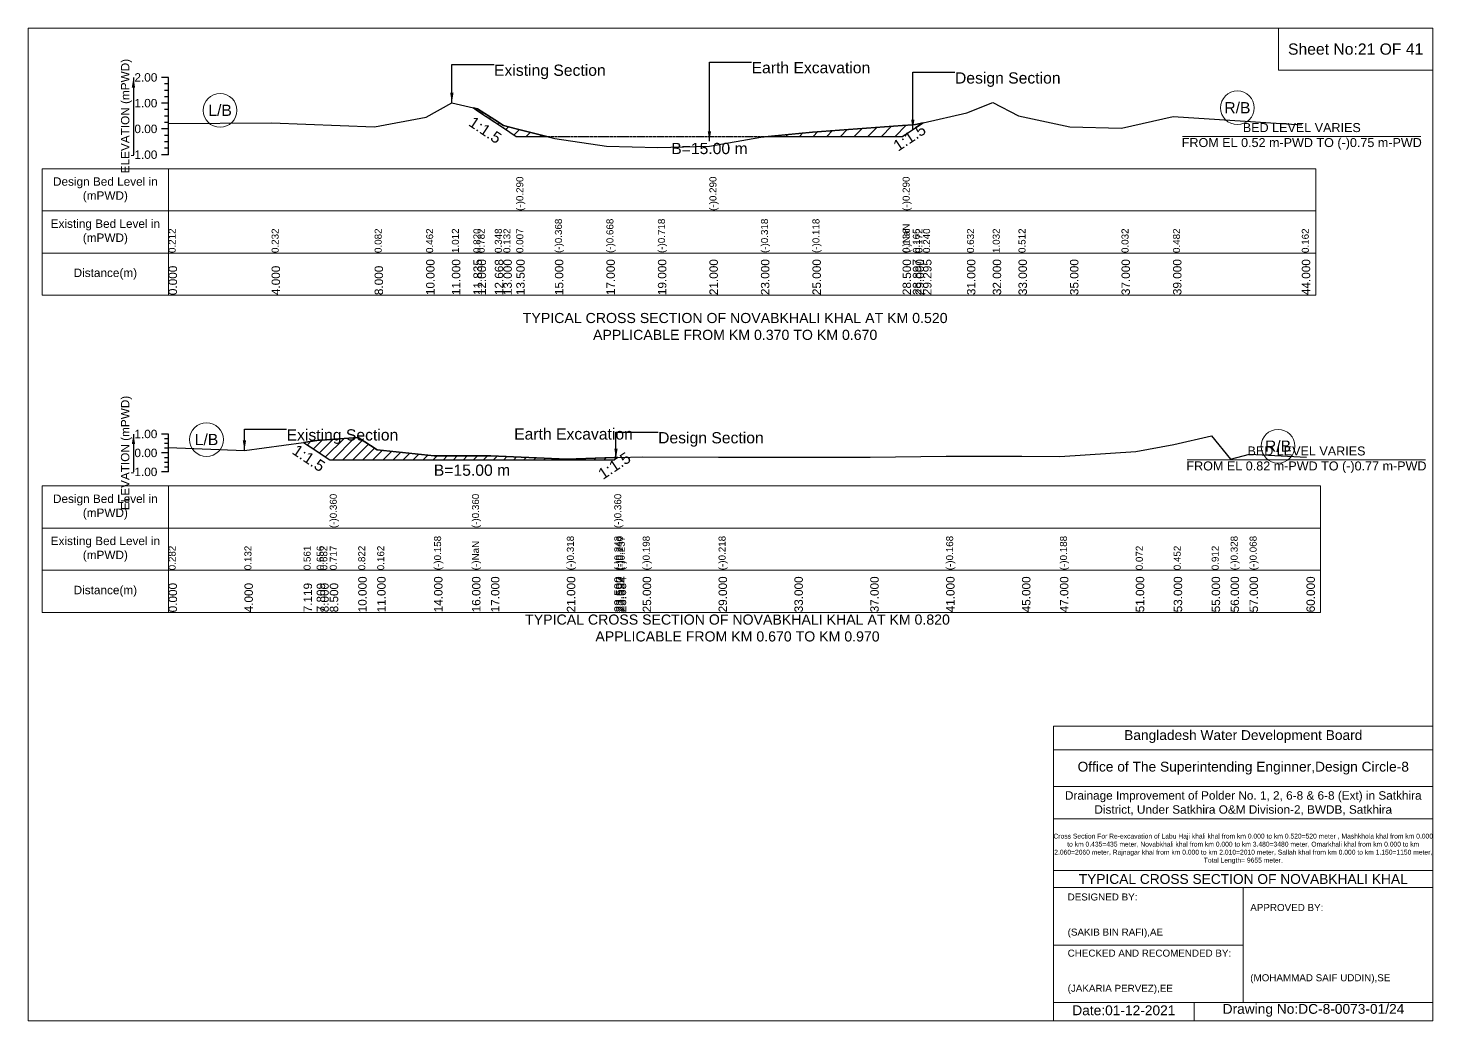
# Model space of a CAD drawing. Header units: inches. Extents: x 93000 to 486000, y -4242 to 0.
# Drawn here: x 300000 to 306000, y -4242 to 0 of the extents above; entities that cross this region are included whole.
import ezdxf

# ---------------------------------------------------------------- set-up
doc = ezdxf.new("R2010")
doc.units = ezdxf.units.IN
doc.header["$LTSCALE"] = 7
doc.header["$MEASUREMENT"] = 0
doc.linetypes.add('DASHED', pattern=[0.75, 0.5, -0.25])
for name, color, linetype, lineweight in [('Cross section Data Border', 7, 'Continuous', 9), ('Cross Section Labels', 7, 'Continuous', 9), ('Design_Bed_Level for Xsection', 7, 'DASHED', 25), ('Existing_Bed_Level for Xsection', 7, 'Continuous', 25), ('Long Section Labels', 7, 'Continuous', 9)]:
    doc.layers.add(name, color=color, linetype=linetype, lineweight=lineweight)
doc.styles.get("Standard").update_dxf_attribs({"font": 'arial.ttf'})
doc.dimstyles.get("Standard").update_dxf_attribs({"dimtxt": 0.18, "dimasz": 0.18, "dimexe": 0.18, "dimexo": 0.0625, "dimgap": 0.09, "dimtad": 0, "dimtih": 1, "dimtoh": 1, "dimdec": 4, "dimzin": 0, "dimdsep": 46, "dimtxsty": 'Standard', "dimcen": 0.09, "dimadec": 0, "dimazin": 0, "dimtfac": 1, "dimtdec": 4, "dimtofl": 0, "dimtmove": 0, "dimatfit": 3, "dimfxl": 1, "dimtolj": 1, "dimtzin": 0, "dimarcsym": 0})

msp = doc.modelspace()

# ---------------------------------------------------------------- hatches: boundary and pattern name
at = {"layer": 'Existing_Bed_Level for Xsection'}
h = msp.add_hatch(dxfattribs=at)
h.set_pattern_fill('ANSI31', color=256, scale=330, style=0)
h.paths.add_polyline_path([(301901.9, -340.8), (301920, -352.9), (301993.4, -401.9), (302030, -426.3), (302085, -462.9), (302215.7, -462.9), (302085, -430.2), (302030, -416.5), (301993.4, -392.7), (301920, -345)])
h = msp.add_hatch(dxfattribs=at)
h.set_pattern_fill('ANSI31', color=256, scale=330, style=0)
h.paths.add_polyline_path([(303160.8, -462.9), (303350, -462.9), (303735, -462.9), (303778.7, -433.8), (303790, -426.3), (303822.4, -404.6), (303790, -412.1), (303778.7, -412.9), (303735, -416.1), (303350, -444)])
h = msp.add_hatch(dxfattribs=at)
h.set_pattern_fill('ANSI31', color=256, scale=243, style=0)
h.paths.add_polyline_path([(301176.6, -1770), (301232.6, -1807.3), (301248, -1817.6), (301288.5, -1844.6), (301410, -1844.6), (301491, -1844.6), (301734, -1844.6), (301896, -1844.6), (301977, -1844.6), (302301, -1844.6), (302503.5, -1844.6), (302510.9, -1839.6), (302518.4, -1834.7), (302510.9, -1834.9), (302503.5, -1835.1), (302301, -1841.2), (301977, -1828.2), (301896, -1828.2), (301734, -1828.2), (301491, -1802.3), (301410, -1748.8), (301288.5, -1757.4), (301248, -1760.2), (301232.6, -1762.3)])

# ---------------------------------------------------------------- linework, layer by layer
at = {"layer": 'Cross section Data Border'}
for points in [[(300000, 0), (306000, 0), (306000, -4242), (300000, -4242)], [(305340, 0), (306000, 0), (306000, -180), (305340, -180)], [(300060, -601), (305500, -601), (305500, -1141), (300060, -1141)], [(300060, -1956.4), (305520, -1956.4), (305520, -2496.4), (300060, -2496.4)]]:
    msp.add_lwpolyline(points, close=True, dxfattribs=at)
for points in [[(300600, -601), (300600, -1141)], [(300060, -781), (305500, -781)], [(300060, -961), (305500, -961)], [(300600, -1956.4), (300600, -2496.4)], [(300060, -2136.4), (305520, -2136.4)], [(300060, -2316.4), (305520, -2316.4)], [(304380, -4242), (304380, -2982), (306000, -2982)], [(304380, -3084), (306000, -3084)], [(304380, -3240), (306000, -3240)], [(304380, -3378), (306000, -3378)], [(304380, -3600), (306000, -3600)], [(304380, -3672), (306000, -3672)], [(305190, -3672), (305190, -4164)], [(304380, -3918), (305190, -3918)], [(304380, -4164), (306000, -4164)], [(304980, -4164), (304980, -4242)]]:
    msp.add_lwpolyline(points, dxfattribs=at)
at = {"layer": 'Cross Section Labels'}
for points in [[(304931, -462.9), (305949, -462.9)], [(304951, -1844.6), (305969, -1844.6)]]:
    msp.add_lwpolyline(points, dxfattribs=at)
for centre in [(300820, -351.6), (305165, -340.6), (300762, -1758.2), (305338.5, -1786.5)]:
    msp.add_circle(centre, 72, dxfattribs=at)
at = {"layer": 'Design_Bed_Level for Xsection'}
for points in [[(301901.9, -340.8), (301993.4, -401.9), (302085, -462.9), (302910, -462.9), (303735, -462.9), (303778.7, -433.8), (303822.4, -404.6)], [(301176.6, -1770), (301232.6, -1807.3), (301288.5, -1844.6), (301896, -1844.6), (302503.5, -1844.6), (302510.9, -1839.6), (302518.4, -1834.7)]]:
    msp.add_lwpolyline(points, dxfattribs=at)
at = {"layer": 'Existing_Bed_Level for Xsection'}
for points in [[(300600, -211), (300570, -211)], [(300600, -238.5), (300582, -238.5)], [(300600, -541), (300600, -431), (300600, -321), (300600, -211)], [(300600, -266), (300582, -266)], [(300600, -293.5), (300582, -293.5)], [(300600, -321), (300570, -321)], [(300600, -348.5), (300582, -348.5)], [(300600, -407.7), (301040, -405.5), (301480, -422), (301700, -380.2), (301810, -319.7), (301901.9, -340.8), (301920, -345), (301993.4, -392.7), (302030, -416.5), (302085, -430.2), (302085, -430.2), (302250, -471.5), (302470, -504.5), (302690, -510), (302910, -504.5), (302910, -504.5), (303130, -466), (303350, -444), (303735, -416.1), (303735, -416.1), (303778.7, -412.9), (303790, -412.1), (303822.4, -404.6), (304010, -361.5), (304120, -317.5), (304230, -374.7), (304450, -422), (304670, -427.5), (304890, -378), (305440, -413.2)], [(300600, -376), (300582, -376)], [(300600, -403.5), (300582, -403.5)], [(300600, -431), (300570, -431)], [(300600, -458.5), (300582, -458.5)], [(300600, -486), (300582, -486)], [(300600, -513.5), (300582, -513.5)], [(300600, -541), (300570, -541)], [(300600, -1734.4), (300570, -1734.4)], [(300600, -1896.4), (300600, -1815.4), (300600, -1734.4)], [(300600, -1754.7), (300582, -1754.7)], [(300600, -1774.9), (300582, -1774.9)], [(300600, -1795.2), (300582, -1795.2)], [(300600, -1792.6), (300924, -1804.7), (301176.6, -1770), (301232.6, -1762.3), (301248, -1760.2), (301288.5, -1757.4), (301288.5, -1757.4), (301410, -1748.8), (301491, -1802.3), (301734, -1828.2), (301896, -1828.2), (301896, -1828.2), (301977, -1828.2), (302301, -1841.2), (302503.5, -1835.1), (302503.5, -1835.1), (302510.9, -1834.9), (302518.4, -1834.7), (302625, -1831.5), (302949, -1833.1), (303273, -1833.1), (303597, -1833.1), (303921, -1829), (304245, -1829), (304407, -1830.7), (304731, -1809.6), (304893, -1778.8), (305055, -1741.6), (305136, -1842), (305217, -1820.9), (305460, -1833.1)], [(300600, -1815.4), (300570, -1815.4)], [(300600, -1835.7), (300582, -1835.7)], [(300600, -1855.9), (300582, -1855.9)], [(300600, -1896.4), (300570, -1896.4)], [(300600, -1876.2), (300582, -1876.2)]]:
    msp.add_lwpolyline(points, dxfattribs=at)
for points in [[(301901.9, -340.8), (301920, -352.9), (301993.4, -401.9), (302030, -426.3), (302085, -462.9), (302085, -462.9), (302215.7, -462.9), (302085, -430.2), (302085, -430.2), (302030, -416.5), (301993.4, -392.7), (301920, -345)], [(303160.8, -462.9), (303350, -462.9), (303735, -462.9), (303735, -462.9), (303778.7, -433.8), (303790, -426.3), (303822.4, -404.6), (303822.4, -404.6), (303822.4, -404.6), (303790, -412.1), (303778.7, -412.9), (303735, -416.1), (303735, -416.1), (303350, -444)], [(301176.6, -1770), (301232.6, -1807.3), (301248, -1817.6), (301288.5, -1844.6), (301288.5, -1844.6), (301410, -1844.6), (301491, -1844.6), (301734, -1844.6), (301896, -1844.6), (301896, -1844.6), (301977, -1844.6), (302301, -1844.6), (302503.5, -1844.6), (302503.5, -1844.6), (302510.9, -1839.6), (302518.4, -1834.7), (302510.9, -1834.9), (302503.5, -1835.1), (302503.5, -1835.1), (302301, -1841.2), (301977, -1828.2), (301896, -1828.2), (301896, -1828.2), (301734, -1828.2), (301491, -1802.3), (301410, -1748.8), (301288.5, -1757.4), (301288.5, -1757.4), (301248, -1760.2), (301232.6, -1762.3)]]:
    msp.add_lwpolyline(points, close=True, dxfattribs=at)

# ---------------------------------------------------------------- texts
at = {"layer": 'Cross section Data Border', "attachment_point": 5}
for s, insert, char_height in [('Sheet No:21 OF 41', (305670, -90), 48), ('Bangladesh Water Development Board', (305190, -3027), 42), ('Office of The Superintending Enginner,Design Circle-8', (305190, -3162), 42)]:
    msp.add_mtext(s, dxfattribs=dict(at, insert=insert, char_height=char_height))
at = {"layer": 'Cross section Data Border'}
for s, insert, char_height, width, attachment_point in [('Design Bed Level in (mPWD)', (300330, -691), 36, 480, 5), ('Existing Bed Level in (mPWD)', (300330, -871), 36, 480, 5), ('Distance(m)', (300330, -1051), 36, 480, 5), ('Design Bed Level in (mPWD)', (300330, -2046.4), 36, 480, 5), ('Existing Bed Level in (mPWD)', (300330, -2226.4), 36, 480, 5), ('Distance(m)', (300330, -2406.4), 36, 480, 5), ('Drainage Improvement of Polder No. 1, 2, 6-8 & 6-8 (Ext) in Satkhira District, Under Satkhira O&M Division-2, BWDB, Satkhira', (305190, -3312), 36, 1680, 5), ('Cross Section For Re-excavation of Labu Haji khali khal from km 0.000 to km 0.520=520 meter , Mashkhola khal from km 0.000 to km 0.435=435 meter, Novabkhali khal from km 0.000 to km 3.480=3480 meter, Omarkhali khal from km 0.000 to km 2.060=2060 meter, Rajnagar khal from km 0.000 to km 2.010=2010 meter, Sallah khal from km 0.000 to km 1.150=1150 meter, Total Length= 9655 meter. ', (305190, -3507), 20.5611, 1620, 5), ('TYPICAL CROSS SECTION OF NOVABKHALI KHAL', (305190, -3636), 42, 1680, 5), ('DESIGNED BY:^J^J^J(SAKIB BIN RAFI),AE', (304440, -3792), 30, 840, 4), ('APPROVED BY:^J^J^J^J^J^J(MOHAMMAD SAIF UDDIN),SE', (305220, -3912), 30, 840, 4), ('CHECKED AND RECOMENDED BY:^J^J^J(JAKARIA PERVEZ),EE', (304440, -4032), 30, 840, 4), ('Date:01-12-2021', (304680, -4197), 42, 840, 5), ('Drawing No:DC-8-0073-01/24', (305490, -4197), 42, 1320, 5)]:
    msp.add_mtext(s, dxfattribs=dict(at, insert=insert, char_height=char_height, width=width, attachment_point=attachment_point))
at = {"layer": 'Cross Section Labels'}
for s, insert, char_height, attachment_point in [('Existing Section', (301990, -156), 48, 1), ('Earth Excavation', (303090, -145), 48, 1), ('Design Section', (303958.7, -189), 48, 1), ('L/B', (300820, -351.6), 48, 5), ('R/B', (305165, -340.6), 48, 5), ('BED LEVEL VARIES ^JFROM EL 0.52 m-PWD TO (-)0.75 m-PWD', (305440, -462.9), 38.4, 5), ('B=15.00 m', (302910, -490.4), 48, 2), ('TYPICAL CROSS SECTION OF NOVABKHALI KHAL AT KM 0.520^JAPPLICABLE FROM KM 0.370 TO KM 0.670', (303020, -1275), 43.2, 5), ('L/B', (300762, -1758.2), 48, 5), ('Existing Section', (301104, -1714.2), 48, 1), ('Earth Excavation', (302076, -1710.1), 48, 1), ('Design Section', (302690.9, -1726.3), 48, 1), ('BED LEVEL VARIES ^JFROM EL 0.82 m-PWD TO (-)0.77 m-PWD', (305460, -1844.6), 38.4, 5), ('R/B', (305338.5, -1786.5), 48, 5), ('B=15.00 m', (301896, -1864.8), 48, 2), ('TYPICAL CROSS SECTION OF NOVABKHALI KHAL AT KM 0.820^JAPPLICABLE FROM KM 0.670 TO KM 0.970', (303030, -2563.5), 43.2, 5)]:
    msp.add_mtext(s, dxfattribs=dict(at, insert=insert, char_height=char_height, attachment_point=attachment_point))
at = {"layer": 'Cross Section Labels', "char_height": 48, "attachment_point": 2}
for insert, rotation in [((301965.9, -415.6), 326.30993), ((303751.2, -447.5), 33.69007), ((301212.3, -1817.4), 326.30993), ((302490.7, -1849.8), 33.69007)]:
    msp.add_mtext('1:1.5', dxfattribs=dict(at, insert=insert, rotation=rotation))
at = {"layer": 'Existing_Bed_Level for Xsection', "char_height": 36, "attachment_point": 5, "rotation": 90}
for insert in [(300420, -376), (300420, -1815.4)]:
    msp.add_mtext('ELEVATION (mPWD)', dxfattribs=dict(at, insert=insert))
at = {"layer": 'Existing_Bed_Level for Xsection', "char_height": 36, "attachment_point": 6}
for s, insert in [('2.00', (300552, -211)), ('1.00', (300552, -321)), ('0.00', (300552, -431)), ('-1.00', (300552, -541)), ('1.00', (300552, -1734.4)), ('0.00', (300552, -1815.4)), ('-1.00', (300552, -1896.4))]:
    msp.add_mtext(s, dxfattribs=dict(at, insert=insert))
at = {"layer": 'Long Section Labels', "attachment_point": 1, "rotation": 90}
for s, insert, char_height in [('(-)0.290', (302085, -781), 30), ('(-)0.290', (302910, -781), 30), ('(-)0.290', (303735, -781), 30), ('(-)0.368', (302250, -961), 30), ('(-)0.668', (302470, -961), 30), ('(-)0.668', (302470, -961), 30), ('(-)0.668', (302470, -961), 30), ('(-)0.668', (302470, -961), 30), ('(-)0.718', (302690, -961), 30), ('(-)0.318', (303130, -961), 30), ('(-)0.118', (303350, -961), 30), ('(-)NaN', (303735, -961), 30), ('0.212', (300600, -961), 30), ('0.232', (301040, -961), 30), ('0.082', (301480, -961), 30), ('0.082', (301480, -961), 30), ('0.462', (301700, -961), 30), ('1.012', (301810, -961), 30), ('0.820', (301901.9, -961), 30), ('0.782', (301920, -961), 30), ('0.348', (301993.4, -961), 30), ('0.132', (302030, -961), 30), ('0.007', (302085, -961), 30), ('0.007', (302085, -961), 30), ('0.007', (302085, -961), 30), ('0.136', (303735, -961), 30), ('0.136', (303735, -961), 30), ('0.165', (303778.7, -961), 30), ('0.172', (303790, -961), 30), ('0.240', (303822.4, -961), 30), ('0.632', (304010, -961), 30), ('1.032', (304120, -961), 30), ('0.512', (304230, -961), 30), ('0.032', (304670, -961), 30), ('0.482', (304890, -961), 30), ('0.162', (305440, -961), 30), ('0.000', (300600, -1141), 36), ('4.000', (301040, -1141), 36), ('8.000', (301480, -1141), 36), ('10.000', (301700, -1141), 36), ('11.000', (301810, -1141), 36), ('11.835', (301901.9, -1141), 36), ('12.000', (301920, -1141), 36), ('12.668', (301993.4, -1141), 36), ('13.000', (302030, -1141), 36), ('13.500', (302085, -1141), 36), ('13.500', (302085, -1141), 36), ('13.500', (302085, -1141), 36), ('15.000', (302250, -1141), 36), ('17.000', (302470, -1141), 36), ('19.000', (302690, -1141), 36), ('21.000', (302910, -1141), 36), ('21.000', (302910, -1141), 36), ('21.000', (302910, -1141), 36), ('23.000', (303130, -1141), 36), ('25.000', (303350, -1141), 36), ('28.500', (303735, -1141), 36), ('28.500', (303735, -1141), 36), ('28.500', (303735, -1141), 36), ('28.897', (303778.7, -1141), 36), ('29.000', (303790, -1141), 36), ('29.295', (303822.4, -1141), 36), ('31.000', (304010, -1141), 36), ('32.000', (304120, -1141), 36), ('33.000', (304230, -1141), 36), ('35.000', (304450, -1141), 36), ('37.000', (304670, -1141), 36), ('39.000', (304890, -1141), 36), ('44.000', (305440, -1141), 36), ('(-)0.360', (301288.5, -2136.4), 30), ('(-)0.360', (301896, -2136.4), 30), ('(-)0.360', (302503.5, -2136.4), 30), ('0.282', (300600, -2316.4), 30), ('0.132', (300924, -2316.4), 30), ('0.561', (301176.6, -2316.4), 30), ('0.656', (301232.6, -2316.4), 30), ('0.682', (301248, -2316.4), 30), ('0.717', (301288.5, -2316.4), 30), ('0.717', (301288.5, -2316.4), 30), ('0.717', (301288.5, -2316.4), 30), ('0.822', (301410, -2316.4), 30), ('0.162', (301491, -2316.4), 30), ('(-)0.158', (301734, -2316.4), 30), ('(-)0.158', (301734, -2316.4), 30), ('(-)0.158', (301734, -2316.4), 30), ('(-)0.158', (301734, -2316.4), 30), ('(-)NaN', (301896, -2316.4), 30), ('(-)0.318', (302301, -2316.4), 30), ('(-)0.243', (302503.5, -2316.4), 30), ('(-)0.243', (302503.5, -2316.4), 30), ('(-)0.243', (302503.5, -2316.4), 30), ('(-)0.240', (302510.9, -2316.4), 30), ('(-)0.237', (302518.4, -2316.4), 30), ('(-)0.198', (302625, -2316.4), 30), ('(-)0.218', (302949, -2316.4), 30), ('(-)0.218', (302949, -2316.4), 30), ('(-)0.218', (302949, -2316.4), 30), ('(-)0.218', (302949, -2316.4), 30), ('(-)0.168', (303921, -2316.4), 30), ('(-)0.168', (303921, -2316.4), 30), ('(-)0.188', (304407, -2316.4), 30), ('0.072', (304731, -2316.4), 30), ('0.452', (304893, -2316.4), 30), ('0.912', (305055, -2316.4), 30), ('(-)0.328', (305136, -2316.4), 30), ('(-)0.068', (305217, -2316.4), 30), ('0.000', (300600, -2496.4), 36), ('4.000', (300924, -2496.4), 36), ('7.119', (301176.6, -2496.4), 36), ('7.809', (301232.6, -2496.4), 36), ('8.000', (301248, -2496.4), 36), ('8.500', (301288.5, -2496.4), 36), ('8.500', (301288.5, -2496.4), 36), ('8.500', (301288.5, -2496.4), 36), ('10.000', (301410, -2496.4), 36), ('11.000', (301491, -2496.4), 36), ('14.000', (301734, -2496.4), 36), ('16.000', (301896, -2496.4), 36), ('16.000', (301896, -2496.4), 36), ('16.000', (301896, -2496.4), 36), ('17.000', (301977, -2496.4), 36), ('21.000', (302301, -2496.4), 36), ('23.500', (302503.5, -2496.4), 36), ('23.500', (302503.5, -2496.4), 36), ('23.500', (302503.5, -2496.4), 36), ('23.592', (302510.9, -2496.4), 36), ('23.684', (302518.4, -2496.4), 36), ('25.000', (302625, -2496.4), 36), ('29.000', (302949, -2496.4), 36), ('33.000', (303273, -2496.4), 36), ('37.000', (303597, -2496.4), 36), ('41.000', (303921, -2496.4), 36), ('45.000', (304245, -2496.4), 36), ('47.000', (304407, -2496.4), 36), ('51.000', (304731, -2496.4), 36), ('53.000', (304893, -2496.4), 36), ('55.000', (305055, -2496.4), 36), ('56.000', (305136, -2496.4), 36), ('57.000', (305217, -2496.4), 36), ('60.000', (305460, -2496.4), 36)]:
    msp.add_mtext(s, dxfattribs=dict(at, insert=insert, char_height=char_height))

# ---------------------------------------------------------------- leaders
at = {"layer": 'Cross Section Labels', "annotation_type": 0, "has_hookline": 1, "hookline_direction": 0}
for points, text_width in [([(301810, -319.7), (301810, -156), (301989.9, -156)], 467.2), ([(302910, -483.7), (302910, -145), (303089.9, -145)], 497), ([(303778.7, -433.8), (303778.7, -189), (303958.6, -189)], 441.2), ([(300924, -1804.7), (300924, -1714.2), (301103.9, -1714.2)], 467.2), ([(302510.9, -1839.6), (302510.9, -1726.3), (302690.9, -1726.3)], 441.2)]:
    msp.add_leader(points, dimstyle='Standard', override={"dimasz": 43.2}, dxfattribs=dict(at, text_width=text_width))
at = {"layer": 'Existing_Bed_Level for Xsection'}
for points in [[(300450, -211), (300450, -541)], [(300450, -1734.4), (300450, -1896.4)]]:
    msp.add_leader(points, dimstyle='Standard', override={"dimasz": 43.2}, dxfattribs=at)

doc.saveas('drawing.dxf')
